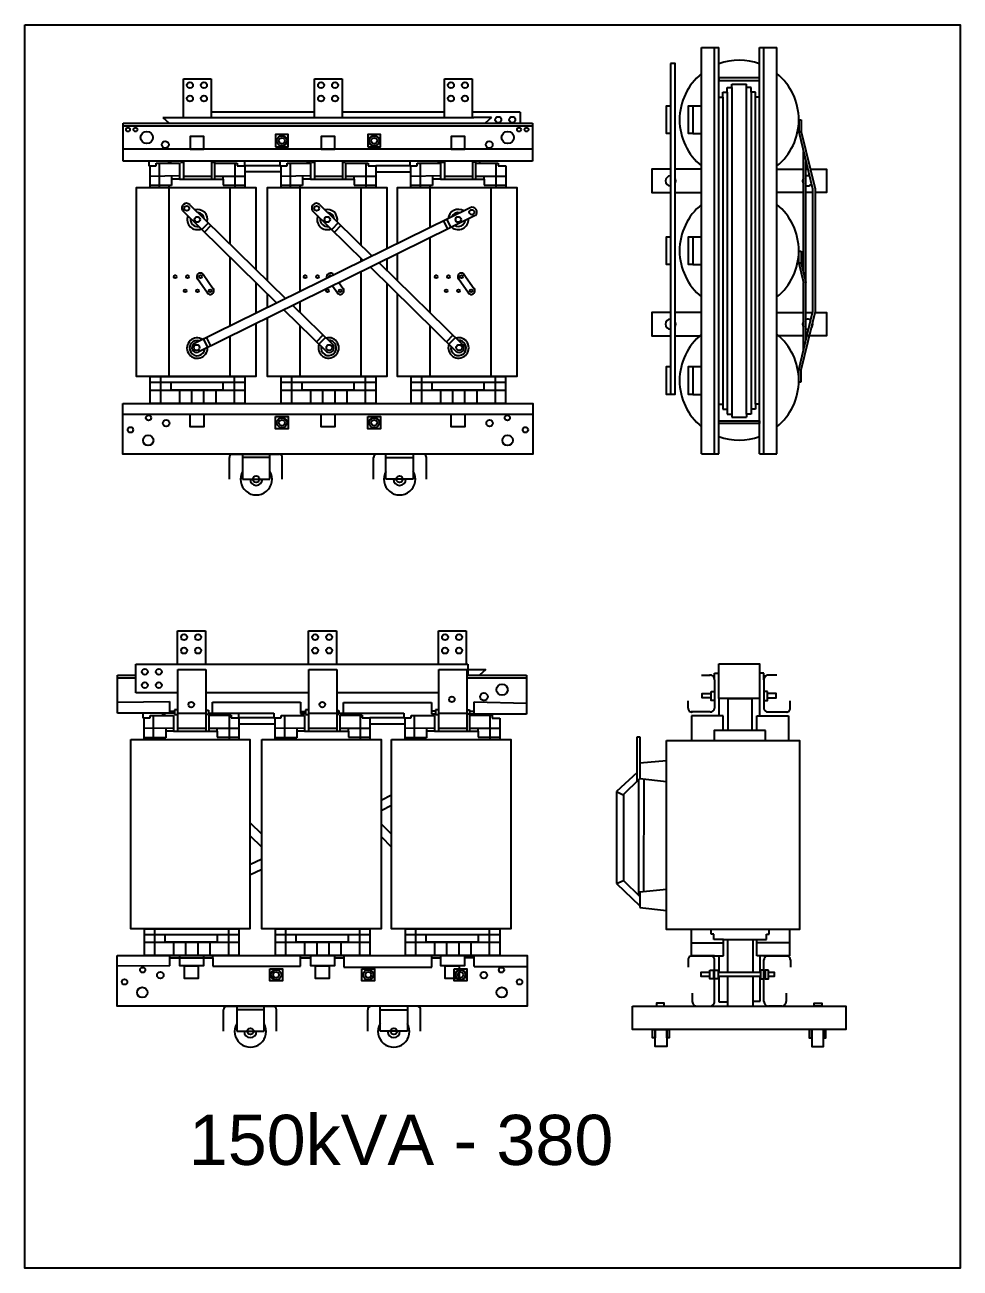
# Model space of a CAD drawing. Header units: millimetres. Extents: x 18098 to 54149, y 8095 to 18524.
# Drawn here: x 25315 to 27842, y 9749 to 13110 of the extents above; entities that cross this region are included whole.
import ezdxf

# ---------------------------------------------------------------- set-up
doc = ezdxf.new("R2010")
doc.units = ezdxf.units.MM
for name, color, linetype in [('BOBINA', 2, 'Continuous'), ('CULATRA', 1, 'Continuous'), ('DETALHE', 3, 'Continuous'), ('L1', 1, 'Continuous'), ('L2', 2, 'Continuous')]:
    doc.layers.add(name, color=color, linetype=linetype)
doc.styles.get("Standard").update_dxf_attribs({"font": 'arial.ttf'})

msp = doc.modelspace()

# ---------------------------------------------------------------- linework, layer by layer
at = {"layer": 'BOBINA'}
for points in [[(25938.8, 12302.2), (25938.8, 12159.2), (25616.5, 12159.2), (25616.5, 12670.3), (25938.8, 12670.3), (25938.8, 12449)], [(25970.5, 12417.9), (25970.5, 12670.3), (26292.8, 12670.3), (26292.8, 12504.7)], [(26321.5, 12518.9), (26321.5, 12670.3), (26643.8, 12670.3), (26643.8, 12159.2), (26321.5, 12159.2), (26321.5, 12303.7)], [(26292.8, 12476.8), (26292.8, 12446)], [(26321.5, 12417.9), (26321.5, 12491)], [(25938.8, 12413.9), (25938.8, 12379.9)], [(26292.8, 12411), (26292.8, 12317.9)], [(25938.8, 12379.9), (25938.8, 12330.1)], [(25970.5, 12345.8), (25970.5, 12382.8)], [(26321.5, 12303.7), (26321.5, 12382.8)], [(26292.8, 12317.9), (26292.8, 12159.2), (25970.5, 12159.2), (25970.5, 12317.9)]]:
    msp.add_lwpolyline(points, dxfattribs=at)
for points in [[(25600.6, 11178), (25922.9, 11178), (25922.9, 10666.8), (25600.6, 10666.8)], [(25954.6, 11178), (26276.9, 11178), (26276.9, 10666.8), (25954.6, 10666.8)], [(26305.6, 11178), (26627.9, 11178), (26627.9, 10666.8), (26305.6, 10666.8)], [(27048, 11175.2), (27407.2, 11175.2), (27407.2, 10665.1), (27048, 10665.1)]]:
    msp.add_lwpolyline(points, close=True, dxfattribs=at)
at = {"layer": 'CULATRA'}
for p, q in [((26097.1, 12874.1), (25818.3, 12874.1)), ((26448.1, 12874.1), (26172.3, 12874.1)), ((26652.9, 12874.1), (26523.3, 12874.1)), ((26652.9, 12874.1), (26652.9, 12844.8)), ((25580.6, 12741.4), (25580.6, 12844.8)), ((25580.6, 12844.8), (26686.3, 12844.8)), ((25687.6, 12860), (25704.7, 12844.8)), ((26575.7, 12860), (26527.3, 12860)), ((26575.7, 12860), (26558.6, 12844.8)), ((26686.3, 12844.8), (26686.3, 12741.4)), ((25580.6, 12837.2), (26686.3, 12837.2)), ((26686.3, 12773.9), (25580.6, 12773.9)), ((26686.3, 12741.4), (25580.6, 12741.4)), ((25649.6, 12741.4), (25649.6, 12729.3)), ((25702.5, 12741.4), (25702.5, 12735.9)), ((25707.8, 12741.4), (25707.8, 12735.9)), ((25734.8, 12741.4), (25734.8, 12738.6)), ((25734.8, 12738.6), (25744.1, 12738.6)), ((25826.9, 12738.2), (25819.2, 12738.2)), ((25826.9, 12741.4), (25826.9, 12738.2)), ((25908.9, 12729.3), (25908.9, 12742.2)), ((26003.6, 12741.4), (26003.6, 12729.3)), ((26075.6, 12741.4), (26075.6, 12740.7)), ((26075.6, 12740.7), (26088.8, 12740.7)), ((26088.8, 12741.4), (26088.8, 12738.6)), ((26088.8, 12738.6), (26098.1, 12738.6)), ((26179.1, 12737.9), (26173.2, 12737.9)), ((26179.1, 12741.4), (26179.1, 12737.9)), ((26354.7, 12742.2), (26354.7, 12729.3)), ((26429.4, 12741.4), (26429.4, 12740.2)), ((26429.4, 12740.2), (26439.8, 12740.2)), ((26439.8, 12741.4), (26439.8, 12738.6)), ((26439.8, 12738.6), (26449.1, 12738.6)), ((26532.2, 12738.9), (26524.3, 12738.9)), ((26532.2, 12741.4), (26532.2, 12738.9)), ((26544.2, 12739.1), (26544.2, 12741.4)), ((25649.6, 12729.3), (25652.8, 12729.3)), ((26003.6, 12729.3), (25908.9, 12729.3)), ((25908.9, 12713.4), (26006.8, 12713.4)), ((26003.6, 12729.3), (26006.8, 12729.3)), ((26354.7, 12729.3), (26262.9, 12729.3)), ((26262.9, 12712.7), (26357.9, 12712.7)), ((26354.7, 12729.3), (26357.9, 12729.3)), ((25703.8, 12670.3), (25703.8, 12159.2)), ((25868.5, 12670.3), (25868.5, 12517.8)), ((26057.8, 12670.3), (26057.8, 12433.8)), ((26222.5, 12670.3), (26222.5, 12514.9)), ((26408.8, 12670.3), (26408.8, 12562)), ((26573.5, 12670.3), (26573.5, 12159.2)), ((25740.1, 12608.5), (25995.7, 12358.2)), ((25759.9, 12624.1), (26019.5, 12369.9)), ((26517.8, 12615.7), (25771.4, 12247.6)), ((26091.2, 12608.5), (26229.1, 12473.3)), ((26110.9, 12624.1), (26252.9, 12485.1)), ((26531.7, 12594.7), (25783, 12225.4)), ((25810.5, 12574.6), (25793, 12556.7)), ((26161.5, 12574.6), (26144, 12556.7)), ((26445.8, 12580.1), (26456.9, 12557.7)), ((26454.4, 12584.4), (26465.4, 12561.9)), ((25817.3, 12567.9), (25799.8, 12550.1)), ((26168.3, 12567.9), (26150.8, 12550.1)), ((26408.8, 12534), (26408.8, 12332.4)), ((25868.5, 12482.8), (25868.5, 12311)), ((26222.5, 12479.9), (26222.5, 12470.1)), ((25796, 12436.1), (25823.8, 12397)), ((26147, 12436.1), (26148.7, 12433.7)), ((26222.5, 12442.1), (26222.5, 12314)), ((26248.1, 12454.8), (26480.3, 12227.3)), ((26271.9, 12466.5), (26498.2, 12244.8)), ((26501, 12436.1), (26528.8, 12397)), ((25808.2, 12385), (25780.8, 12423.5)), ((26057.8, 12433.8), (26057.8, 12388.8)), ((26159.2, 12385), (26145.5, 12404.2)), ((26163.4, 12413), (26174.8, 12397)), ((26513.2, 12385), (26485.9, 12423.5)), ((26014.6, 12339.6), (26129.3, 12227.3)), ((26038.4, 12351.4), (26147.2, 12244.8)), ((26040.8, 12352.5), (26040.8, 12349)), ((26057.8, 12360.9), (26057.8, 12332.4)), ((25868.5, 12311), (25868.5, 12295.4)), ((26222.5, 12314), (26222.5, 12159.2)), ((25868.5, 12267.5), (25868.5, 12159.2)), ((26057.8, 12297.3), (26057.8, 12159.2)), ((26120.1, 12271.4), (26102.5, 12253.5)), ((26408.8, 12297.3), (26408.8, 12260.6)), ((26471.1, 12271.4), (26453.6, 12253.5)), ((25797.1, 12260.4), (25808.2, 12238)), ((25805.4, 12264.5), (25816.6, 12242.1)), ((26126.7, 12264.9), (26109.2, 12247)), ((26408.8, 12260.6), (26408.8, 12159.2)), ((26477.7, 12264.9), (26460.2, 12247)), ((25579.5, 12057.5), (26687.5, 12057.5)), ((25902.9, 11949.5), (25902.9, 11881.9)), ((25976.7, 11940.3), (25902.9, 11940.3)), ((25976.7, 11881.9), (25976.7, 11949.5)), ((26290.3, 11881.9), (26290.3, 11949.5)), ((26290.3, 11940.3), (26364.1, 11940.3)), ((26364.1, 11949.5), (26364.1, 11881.9)), ((25902.9, 11881.9), (25976.7, 11881.9)), ((26364.1, 11881.9), (26290.3, 11881.9)), ((26511.4, 11381.7), (26511.4, 11352.4)), ((26511.4, 11367.6), (26559.8, 11367.6)), ((26559.8, 11367.6), (26542.7, 11352.4)), ((25564.7, 11249.1), (25564.7, 11352.4)), ((25564.7, 11352.4), (25614.1, 11352.4)), ((25564.7, 11344.9), (25614.1, 11344.9)), ((26508.4, 11352.4), (26670.4, 11352.4)), ((26508.4, 11344.9), (26670.4, 11344.9)), ((26670.4, 11352.4), (26670.4, 11246.7)), ((25803.3, 11305.2), (26082.2, 11305.2)), ((26157.3, 11305.2), (26433.2, 11305.2)), ((25564.7, 11279), (25705.4, 11281.5)), ((25705.4, 11281.5), (25705.4, 11249.1)), ((25728.2, 11258.5), (25718.9, 11258.5)), ((25718.9, 11258.5), (25718.9, 11246.3)), ((25821.5, 11249.8), (25821.5, 11279.1)), ((25821.5, 11279.1), (26059.7, 11279.1)), ((26059.7, 11279.1), (26059.7, 11248.4)), ((26082.2, 11258.5), (26072.9, 11258.5)), ((26072.9, 11258.5), (26072.9, 11246.3)), ((26175.7, 11249.8), (26175.7, 11278.8)), ((26175.7, 11278.8), (26413.5, 11278.8)), ((26413.5, 11278.8), (26413.5, 11247.9)), ((26433.2, 11258.5), (26424, 11258.5)), ((26424, 11258.5), (26424, 11246.3)), ((26528.3, 11246.7), (26528.3, 11280.1)), ((26528.3, 11280.1), (26670.4, 11276.7)), ((25718.9, 11249.1), (25564.7, 11249.1)), ((25633.7, 11249.1), (25633.7, 11237)), ((25633.7, 11237), (25636.9, 11237)), ((25686.6, 11249.1), (25686.6, 11243.6)), ((25691.9, 11249.1), (25691.9, 11243.6)), ((25705.4, 11254.5), (25718.9, 11254.5)), ((25718.9, 11246.3), (25728.2, 11246.3)), ((25803.3, 11257.4), (25811, 11257.4)), ((25811, 11245.8), (25803.3, 11245.8)), ((25811, 11257.4), (25811, 11245.8)), ((25811, 11249.8), (25987.7, 11249.8)), ((25893, 11237), (25893, 11249.8)), ((25987.7, 11237), (25893, 11237)), ((25987.7, 11249.8), (25987.7, 11237)), ((25987.7, 11237), (25990.9, 11237)), ((26059.7, 11254.4), (26072.9, 11254.4)), ((26059.7, 11248.4), (26072.9, 11248.4)), ((26072.9, 11246.3), (26082.2, 11246.3)), ((26157.3, 11257), (26163.2, 11257)), ((26163.2, 11245.5), (26157.3, 11245.5)), ((26163.2, 11257), (26163.2, 11245.5)), ((26163.2, 11249.8), (26338.8, 11249.8)), ((26338.8, 11237), (26247, 11237)), ((26338.8, 11249.8), (26338.8, 11237)), ((26338.8, 11237), (26342, 11237)), ((26424, 11254.9), (26413.5, 11254.9)), ((26413.5, 11247.9), (26424, 11247.9)), ((26424, 11246.3), (26433.2, 11246.3)), ((26508.4, 11258.2), (26516.3, 11258.2)), ((26516.3, 11246.5), (26508.4, 11246.5)), ((26516.3, 11258.2), (26516.3, 11246.5)), ((26516.3, 11254.5), (26528.3, 11254.5)), ((26670.4, 11246.7), (26516.9, 11246.7)), ((25893, 11221.1), (25990.9, 11221.1)), ((26247, 11220.3), (26342, 11220.3)), ((27114.7, 10665.1), (27114.7, 10593.2)), ((27169.3, 10652.4), (27169.3, 10665.1)), ((27325.7, 10652.4), (27325.7, 10665.1)), ((27380.3, 10665.1), (27380.3, 10593.2)), ((27114.7, 10629.1), (27202.5, 10629.1)), ((27176.4, 10652.4), (27169.3, 10652.4)), ((27176.4, 10637.4), (27176.4, 10652.4)), ((27202.5, 10637.4), (27176.4, 10637.4)), ((27202.5, 10593.2), (27202.5, 10637.4)), ((27202.5, 10637.4), (27292.5, 10637.4)), ((27212.9, 10637.4), (27212.9, 10549.5)), ((27281.9, 10637.4), (27281.9, 10549.5)), ((27292.5, 10593.2), (27292.5, 10637.4)), ((27292.5, 10637.4), (27318.6, 10637.4)), ((27380.3, 10629.1), (27292.5, 10629.1)), ((27318.6, 10637.4), (27318.6, 10652.4)), ((27318.6, 10652.4), (27325.7, 10652.4)), ((25706, 10566.5), (25706, 10594.2)), ((25706, 10588), (25733.5, 10588)), ((25733.5, 10588), (25822.7, 10588)), ((25822.7, 10588), (25822.7, 10594.2)), ((25822.7, 10588), (25822.7, 10565.6)), ((26059.1, 10565.6), (26059.1, 10594.2)), ((26059.1, 10588.3), (26087.6, 10588.3)), ((26151.3, 10588.6), (26176.8, 10588.6)), ((26176.8, 10594.2), (26176.8, 10563.1)), ((26414, 10563.1), (26414, 10594.2)), ((26414, 10588.1), (26438.6, 10588.1)), ((26502.3, 10588.7), (26528.5, 10588.7)), ((26528.5, 10564.4), (26528.5, 10594.2)), ((27189.8, 10593.2), (27189.8, 10549.5)), ((27300.9, 10549.5), (27300.9, 10593.2)), ((25706, 10566.5), (25563.6, 10565.2)), ((25822.7, 10565.6), (26059.1, 10565.6)), ((26176.8, 10563.1), (26414, 10563.1)), ((26528.5, 10564.4), (26671.6, 10564.4)), ((27189.8, 10537.9), (27189.8, 10469.4)), ((27212.9, 10537.9), (27212.9, 10457.4)), ((27281.9, 10537.9), (27281.9, 10457.4)), ((27300.9, 10471.3), (27300.9, 10537.9)), ((25887, 10457.2), (25887, 10389.5)), ((25960.8, 10389.5), (25960.8, 10457.2)), ((26274.4, 10389.5), (26274.4, 10457.2)), ((26348.2, 10457.2), (26348.2, 10389.5)), ((27189.8, 10469.4), (27212.9, 10469.4)), ((27281.9, 10471.3), (27300.9, 10471.3)), ((25960.8, 10448), (25887, 10448)), ((26274.4, 10448), (26348.2, 10448)), ((25887, 10389.5), (25960.8, 10389.5)), ((26348.2, 10389.5), (26274.4, 10389.5))]:
    msp.add_line(p, q, dxfattribs=at)
for points in [[(25992.1, 12780.2), (26026.2, 12780.2), (26026.2, 12813.5), (25992.1, 12813.5)], [(26241.4, 12780.2), (26275.4, 12780.2), (26275.4, 12813.5), (26241.4, 12813.5)], [(25579.5, 12086.6), (26687.5, 12086.6), (26687.5, 11949.5), (25579.5, 11949.5)], [(25992.1, 12051.2), (26026.2, 12051.2), (26026.2, 12017.9), (25992.1, 12017.9)], [(26241.4, 12051.2), (26275.4, 12051.2), (26275.4, 12017.9), (26241.4, 12017.9)], [(25563.6, 10594.2), (26671.6, 10594.2), (26671.6, 10457.2), (25563.6, 10457.2)], [(25976.3, 10558.8), (26010.3, 10558.8), (26010.3, 10525.6), (25976.3, 10525.6)], [(26225.5, 10558.8), (26259.5, 10558.8), (26259.5, 10525.6), (26225.5, 10525.6)], [(26474.5, 10558.8), (26508.6, 10558.8), (26508.6, 10525.6), (26474.5, 10525.6)], [(26956.7, 10457.4), (27532.7, 10457.4), (27532.7, 10394.6), (26956.7, 10394.6)], [(27021.2, 10457.4), (27042.1, 10457.4), (27042.1, 10465.3), (27021.2, 10465.3)], [(27468.3, 10457.4), (27447.4, 10457.4), (27447.4, 10465.3), (27468.3, 10465.3)], [(27010.7, 10394.6), (27017.2, 10394.6), (27017.2, 10371.6), (27010.7, 10371.6)], [(27017.2, 10394.6), (27049, 10394.6), (27049, 10348.5), (27017.2, 10348.5)], [(27049, 10394.6), (27055.5, 10394.6), (27055.5, 10371.6), (27049, 10371.6)], [(27440.5, 10394.6), (27434, 10394.6), (27434, 10371.6), (27440.5, 10371.6)], [(27472.3, 10394.6), (27440.5, 10394.6), (27440.5, 10348.5), (27472.3, 10348.5)], [(27478.8, 10394.6), (27472.3, 10394.6), (27472.3, 10371.6), (27478.8, 10371.6)]]:
    msp.add_lwpolyline(points, close=True, dxfattribs=at)
for points in [[(27059.3, 12719.8), (27008.9, 12719.8), (27008.9, 12656.9), (27059.3, 12656.9)], [(27142.9, 12719.8), (27071.3, 12719.8)], [(27346.2, 12719.8), (27418.3, 12719.8)], [(27425, 12719.8), (27430.2, 12719.8)], [(27436.9, 12719.8), (27480.2, 12719.8), (27480.2, 12656.9), (27449.7, 12656.9)], [(27071.3, 12656.9), (27142.9, 12656.9)], [(27418.3, 12656.9), (27346.2, 12656.9)], [(27443, 12656.9), (27425, 12656.9)], [(27059.3, 12332.4), (27008.9, 12332.4), (27008.9, 12269.6), (27059.3, 12269.6)], [(27142.9, 12332.4), (27071.3, 12332.4)], [(27346.2, 12332.4), (27418.3, 12332.4)], [(27425, 12332.4), (27443, 12332.4)], [(27449.7, 12332.4), (27480.2, 12332.4), (27480.2, 12269.6), (27425, 12269.6)], [(27071.3, 12269.6), (27142.9, 12269.6)], [(27418.3, 12269.6), (27346.2, 12269.6)]]:
    msp.add_lwpolyline(points, dxfattribs=at)
for centre, radius in [((25593.3, 12827.2), 5.4), ((25613.5, 12827.2), 5.4), ((25644.1, 12805.6), 16.6), ((26009.2, 12796.8), 13.7), ((26009.2, 12796.8), 7.95), ((26258.4, 12796.8), 13.7), ((26258.4, 12796.8), 7.95), ((26619.2, 12805.6), 16.6), ((26649.8, 12827.2), 5.4), ((26670, 12827.2), 5.4), ((25694.1, 12786.3), 9.34), ((26569.2, 12786.3), 9.34), ((25752, 12614.1), 6.76), ((26103, 12614.1), 6.76), ((26522.2, 12603.7), 6.76), ((25780.6, 12584), 7.53), ((26131.6, 12584), 7.53), ((26485.7, 12584), 7.53), ((25720.8, 12429.2), 3.87), ((25754.1, 12429.2), 3.87), ((25788.9, 12429.2), 3.87), ((26071.8, 12429.2), 3.87), ((26105.1, 12429.2), 3.87), ((26425.9, 12429.2), 3.87), ((26459.1, 12429.2), 3.87), ((26493.9, 12429.2), 3.87), ((25747.7, 12391.3), 3.87), ((25781, 12391.3), 3.87), ((25815.7, 12391.3), 3.87), ((26132, 12391.3), 3.87), ((26166.8, 12391.3), 3.87), ((26452.7, 12391.3), 3.87), ((26486, 12391.3), 3.87), ((26520.8, 12391.3), 3.87), ((25778.8, 12237.8), 7.76), ((26137.1, 12237.8), 7.76), ((26488.1, 12237.8), 7.76), ((25648.7, 12047.8), 7), ((25696.6, 12033.4), 8.84), ((26009.2, 12034.6), 13.7), ((26009.2, 12034.6), 7.95), ((26258.4, 12034.6), 13.7), ((26258.4, 12034.6), 7.95), ((26570.4, 12033.4), 8.84), ((26618.3, 12047.8), 7), ((25600, 12015.4), 7.37), ((25647.9, 11987), 14), ((26619, 11987), 14), ((26667, 12015.4), 7.37), ((25939.8, 11881.9), 8.75), ((26327.2, 11881.9), 8.75), ((26604.1, 11313), 15.1), ((26468.4, 11286.8), 7.48), ((26555, 11293.8), 10.3), ((25764.3, 11272.7), 7.48), ((26118.3, 11272.7), 7.48), ((25632.8, 10555.4), 7), ((25993.3, 10542.2), 13.7), ((26242.5, 10542.2), 13.7), ((26491.6, 10542.2), 13.7), ((26602.4, 10555.4), 7), ((25584.1, 10523), 7.37), ((25680.7, 10541.1), 8.84), ((25993.3, 10542.2), 7.95), ((26242.5, 10542.2), 7.95), ((26491.6, 10542.2), 7.95), ((26554.5, 10541.1), 8.84), ((26651.1, 10523), 7.37), ((25632, 10494.6), 14), ((26603.1, 10494.6), 14), ((25923.9, 10389.5), 8.75), ((26311.3, 10389.5), 8.75)]:
    msp.add_circle(centre, radius, dxfattribs=at)
for centre, radius, start, end in [((25751.2, 12614.9), 12.8, 46.642, 210.024), ((25780.6, 12584), 27.4, 346.7722, 104.4167), ((25780.6, 12584), 27.4, 346.7722, 104.4167), ((25780.6, 12584), 18.9, 4.2638, 86.9251), ((26102.2, 12614.9), 12.8, 46.642, 210.024), ((26131.6, 12584), 27.4, 346.7722, 104.4167), ((26131.6, 12584), 27.4, 346.7722, 104.4167), ((26131.6, 12584), 18.9, 4.2638, 86.9251), ((26485.7, 12584), 27.4, 57.4747, 175.1192), ((26485.7, 12584), 27.4, 57.4747, 175.1192), ((26485.7, 12584), 18.9, 74.9663, 157.6276), ((26523.2, 12604.2), 12.8, 311.8674, 115.2494), ((25780.6, 12584), 27.4, 159.0021, 292.1868), ((25780.6, 12584), 27.4, 159.0021, 292.1868), ((25780.6, 12584), 18.9, 170.7808, 280.4081), ((26131.6, 12584), 27.4, 159.0021, 292.1868), ((26131.6, 12584), 27.4, 159.0021, 292.1868), ((26131.6, 12584), 18.9, 170.7808, 280.4081), ((26485.7, 12584), 27.4, 229.7046, 2.8893), ((26485.7, 12584), 27.4, 229.7046, 2.8893), ((26485.7, 12584), 18.9, 241.4833, 351.1106), ((25788.9, 12429.2), 9.88, 26.9095, 215.3387), ((26139.9, 12429.2), 9.88, 26.9095, 205.7743), ((26493.9, 12429.2), 9.88, 26.9095, 215.3387), ((26139.9, 12429.2), 3.87, 27.4774, 205.0295), ((25815.7, 12391.3), 9.88, 210.637, 35.4323), ((26166.8, 12391.3), 9.88, 210.637, 35.4323), ((26520.8, 12391.3), 9.88, 210.637, 35.4323), ((25780.3, 12236.4), 27.6, 56.8542, 2.7277), ((25780.3, 12236.4), 20.6, 69.111, 353.8189), ((25778.6, 12237.2), 12.6, 124.871, 290.4644), ((26135.3, 12236.9), 27.6, 159.3603, 105.2339), ((26135.3, 12236.9), 20.6, 168.2691, 92.9771), ((26137.1, 12237.2), 12.6, 231.6236, 37.217), ((26486.3, 12236.9), 27.6, 159.3603, 105.2339), ((26486.3, 12236.9), 20.6, 168.2691, 92.9771), ((26488.2, 12237.2), 12.6, 231.6236, 37.217), ((25939.8, 11881.9), 42.6, 150.1435, 29.8565), ((26327.2, 11881.9), 42.6, 150.1435, 29.8565), ((25939.8, 11881.9), 16.8, 180, 0), ((26327.2, 11881.9), 16.8, 180, 0), ((25923.9, 10389.5), 42.6, 150.1435, 29.8565), ((25923.9, 10389.5), 16.8, 180, 0), ((26311.3, 10389.5), 42.6, 150.1435, 29.8565), ((26311.3, 10389.5), 16.8, 180, 0)]:
    msp.add_arc(centre, radius, start, end, dxfattribs=at)
at = {"layer": 'DETALHE'}
for p, q in [((25867.3, 11882.5), (25867.3, 11940.4)), ((25874.8, 11949.5), (26002.7, 11949.5)), ((26010.2, 11882.5), (26010.2, 11940.4)), ((26256.8, 11882.5), (26256.8, 11940.4)), ((26392.2, 11949.5), (26264.3, 11949.5)), ((26399.7, 11882.5), (26399.7, 11940.4)), ((27142.9, 11352.5), (27165.9, 11352.5)), ((27177.9, 11339.8), (27177.9, 11262.8)), ((27311.2, 11339.8), (27311.2, 11262.8)), ((27346.2, 11352.5), (27323.2, 11352.5)), ((27106.5, 11262.8), (27106.5, 11283.1)), ((27382.7, 11262.8), (27382.7, 11283.1)), ((27166.4, 11252.7), (27114.7, 11252.7)), ((27322.7, 11252.7), (27374.4, 11252.7)), ((27114.7, 10593.2), (27202.5, 10593.2)), ((27177.9, 10593.2), (27114.7, 10593.2)), ((27380.3, 10593.2), (27292.5, 10593.2)), ((27374.7, 10593.2), (27292.5, 10593.2)), ((27311.6, 10593.2), (27374.7, 10593.2)), ((27106.5, 10583.1), (27106.5, 10562.8)), ((27177.9, 10470.2), (27177.9, 10583.1)), ((27311.6, 10470.2), (27311.6, 10583.1)), ((27383, 10583.1), (27383, 10562.8)), ((27118, 10492.7), (27118, 10470.2)), ((27371.5, 10492.7), (27371.5, 10470.2)), ((25858.9, 10457.2), (25986.8, 10457.2)), ((26376.3, 10457.2), (26248.4, 10457.2)), ((27130, 10457.4), (27165.9, 10457.4)), ((27359.5, 10457.4), (27323.6, 10457.4)), ((25851.4, 10390.1), (25851.4, 10448)), ((25994.3, 10390.1), (25994.3, 10448)), ((26240.9, 10390.1), (26240.9, 10448)), ((26383.8, 10390.1), (26383.8, 10448))]:
    msp.add_line(p, q, dxfattribs=at)
for centre, radius, start, end in [((25876.6, 11940.4), 9.29, 101.207, 180), ((26000.9, 11940.4), 9.29, 0, 78.793), ((26266.1, 11940.4), 9.29, 101.207, 180), ((26390.4, 11940.4), 9.29, 0, 78.793), ((27165.2, 11339.8), 12.8, 0, 93.3125), ((27324, 11339.8), 12.8, 86.6875, 180), ((27116.6, 11262.8), 10.2, 180, 277.5762), ((27166.4, 11264.3), 11.6, 269.8365, 352.5873), ((27322.7, 11264.3), 11.6, 187.4127, 270.1635), ((27372.5, 11262.8), 10.2, 262.4238, 0), ((27116.6, 10583.1), 10.2, 82.4238, 180), ((27167.7, 10583.1), 10.2, 0, 97.5762), ((27321.7, 10583.1), 10.2, 82.4238, 180), ((27372.8, 10583.1), 10.2, 0, 97.5762), ((25860.7, 10448), 9.29, 101.207, 180), ((25985, 10448), 9.29, 0, 78.793), ((26250.2, 10448), 9.29, 101.207, 180), ((26374.5, 10448), 9.29, 0, 78.793), ((27130.8, 10470.2), 12.8, 180, 273.3125), ((27165.2, 10470.2), 12.8, 266.6875, 0), ((27324.3, 10470.2), 12.8, 180, 273.3125), ((27358.7, 10470.2), 12.8, 266.6875, 0)]:
    msp.add_arc(centre, radius, start, end, dxfattribs=at)
at = {"layer": 'L1'}
for p, q in [((27142.9, 11950.2), (27142.9, 13049)), ((27142.9, 13049), (27189.5, 13049)), ((27177.9, 11950.2), (27177.9, 13049)), ((27189.5, 11950.2), (27189.5, 13049)), ((27299.7, 11950.2), (27299.7, 13049)), ((27299.7, 13049), (27346.2, 13049)), ((27311.2, 11950.2), (27311.2, 13049)), ((27346.2, 11950.2), (27346.2, 13049)), ((25743, 12860), (25743, 12964.3)), ((25743, 12964.3), (25818.3, 12964.3)), ((25818.3, 12964.3), (25818.3, 12860)), ((26097.1, 12860), (26097.1, 12964.3)), ((26097.1, 12964.3), (26172.3, 12964.3)), ((26172.3, 12964.3), (26172.3, 12860)), ((26448.1, 12860), (26448.1, 12964.3)), ((26448.1, 12964.3), (26523.3, 12964.3)), ((26523.3, 12964.3), (26523.3, 12860)), ((27212.5, 12927.9), (27212.5, 12941.1)), ((27212.5, 12941.1), (27224.3, 12941.1)), ((27224.3, 12941.1), (27224.3, 12949.4)), ((27224.3, 12949.4), (27264.8, 12949.4)), ((27224.3, 12941.1), (27224.3, 12058.1)), ((27264.8, 12941.1), (27264.8, 12949.4)), ((27276.7, 12941.1), (27264.8, 12941.1)), ((27264.8, 12058.1), (27264.8, 12941.1)), ((27276.7, 12927.9), (27276.7, 12941.1)), ((27189.3, 12914.7), (27200.6, 12914.7)), ((27200.6, 12914.7), (27200.6, 12927.9)), ((27200.6, 12927.9), (27212.5, 12927.9)), ((27200.6, 12914.7), (27200.6, 12084.5)), ((27212.5, 12927.9), (27212.5, 12071.3)), ((27288.5, 12927.9), (27276.7, 12927.9)), ((27276.7, 12927.9), (27276.7, 12071.3)), ((27288.5, 12914.7), (27288.5, 12927.9)), ((27299.9, 12914.7), (27288.5, 12914.7)), ((27288.5, 12084.5), (27288.5, 12914.7)), ((27119.3, 12891.2), (27142.9, 12891.2)), ((25687.6, 12860), (26527.3, 12860)), ((27405.7, 12853.6), (27405.7, 12821.2)), ((27405.7, 12853.6), (27412.4, 12853.6)), ((27412.4, 12853.6), (27412.4, 12821.2)), ((27119.3, 12816.1), (27142.9, 12816.1)), ((27405.7, 12821.2), (27443, 12667)), ((27412.4, 12821.2), (27405.7, 12821.2)), ((27412.4, 12821.2), (27449.7, 12666.8)), ((25744.1, 12693), (25744.1, 12741.4)), ((25819.2, 12741.4), (25819.2, 12693)), ((26098.1, 12693), (26098.1, 12741.4)), ((26173.2, 12741.4), (26173.2, 12693)), ((26449.1, 12693), (26449.1, 12741.4)), ((26524.3, 12741.4), (26524.3, 12693)), ((27418.3, 12441.6), (27418.3, 12767.9)), ((27425, 12413.7), (27425, 12741.2)), ((25652.8, 12670.3), (25652.8, 12729.3)), ((25652.8, 12729.3), (25669.3, 12729.3)), ((25669.3, 12729.3), (25669.3, 12735.9)), ((25669.3, 12735.9), (25732.5, 12735.9)), ((25669.3, 12729.3), (25669.3, 12729.3)), ((25677.6, 12735.9), (25677.6, 12670.3)), ((25732.5, 12735.9), (25732.5, 12729.3)), ((25732.5, 12729.3), (25732.5, 12693)), ((25828.2, 12693), (25828.2, 12736.3)), ((25828.2, 12736.3), (25888.2, 12736.3)), ((25882.1, 12736.3), (25882.1, 12670.3)), ((25888.2, 12736.3), (25888.2, 12729.3)), ((25888.2, 12729.3), (25908.9, 12729.3)), ((25908.9, 12729.3), (25908.9, 12670.3)), ((26006.8, 12670.3), (26006.8, 12729.3)), ((26006.8, 12729.3), (26023.4, 12729.3)), ((26023.4, 12729.3), (26023.4, 12735.9)), ((26023.4, 12735.9), (26086.5, 12735.9)), ((26023.4, 12729.3), (26023.4, 12729.3)), ((26031.6, 12735.9), (26031.6, 12670.3)), ((26086.5, 12735.9), (26086.5, 12729.3)), ((26086.5, 12729.3), (26086.5, 12693)), ((26182.2, 12690.4), (26182.2, 12736.3)), ((26182.2, 12736.3), (26242.2, 12736.3)), ((26236.1, 12736.3), (26236.1, 12670.3)), ((26242.2, 12736.3), (26242.2, 12729.3)), ((26242.2, 12729.3), (26262.9, 12729.3)), ((26262.9, 12729.3), (26262.9, 12670.3)), ((26357.9, 12670.3), (26357.9, 12729.3)), ((26357.9, 12729.3), (26374.4, 12729.3)), ((26374.4, 12729.3), (26374.4, 12735.9)), ((26374.4, 12735.9), (26437.5, 12735.9)), ((26374.4, 12729.3), (26374.4, 12729.3)), ((26382.6, 12735.9), (26382.6, 12670.3)), ((26437.5, 12735.9), (26437.5, 12729.3)), ((26437.5, 12729.3), (26437.5, 12693)), ((26533.2, 12690.4), (26533.2, 12736.3)), ((26533.2, 12736.3), (26593.3, 12736.3)), ((26587.1, 12736.3), (26587.1, 12670.3)), ((26593.3, 12736.3), (26593.3, 12728.7)), ((26593.3, 12728.7), (26614, 12728.7)), ((26614, 12728.7), (26614, 12670.3)), ((25652.8, 12701.3), (25732.5, 12702.7)), ((25711, 12675.6), (25652.8, 12675.6)), ((25703.8, 12675.6), (25703.8, 12670.3)), ((25711, 12702.3), (25711, 12675.6)), ((25732.5, 12693), (25711, 12693)), ((25732.5, 12693), (25850.5, 12693)), ((25744.1, 12701.1), (25819.2, 12701.1)), ((25828.2, 12701.2), (25908.9, 12701.2)), ((25850.5, 12693), (25850.5, 12701.2)), ((25850.5, 12693), (25850.5, 12676.9)), ((25850.5, 12676.9), (25908.9, 12676.9)), ((26006.8, 12701.3), (26086.5, 12702.7)), ((26065.1, 12675.6), (26006.8, 12675.6)), ((26057.8, 12675.6), (26057.8, 12670.3)), ((26065.1, 12702.3), (26065.1, 12675.6)), ((26086.5, 12693), (26065.1, 12693)), ((26086.5, 12693), (26204.5, 12693)), ((26098.1, 12701.1), (26173.2, 12701.1)), ((26182.2, 12701.2), (26262.9, 12701.2)), ((26204.5, 12693), (26204.5, 12701.2)), ((26204.5, 12693), (26204.5, 12676.9)), ((26204.5, 12676.9), (26262.9, 12676.9)), ((26357.9, 12701.3), (26437.5, 12702.7)), ((26416.1, 12675.6), (26357.9, 12675.6)), ((26408.8, 12675.6), (26408.8, 12670.3)), ((26416.1, 12702.3), (26416.1, 12675.6)), ((26437.5, 12693), (26416.1, 12693)), ((26437.5, 12693), (26555.6, 12693)), ((26449.1, 12701.1), (26524.3, 12701.1)), ((26533.2, 12701.2), (26614, 12701.2)), ((26555.6, 12693), (26555.6, 12701.2)), ((26555.6, 12693), (26555.6, 12676.9)), ((26555.6, 12676.9), (26614, 12676.9)), ((27443, 12667), (27443, 12332.2)), ((27449.7, 12666.8), (27449.7, 12332.4)), ((27119.3, 12537.2), (27142.9, 12537.2)), ((27405.7, 12465.9), (27405.7, 12498.4)), ((27405.7, 12498.4), (27412.4, 12498.4)), ((27412.4, 12498.4), (27412.4, 12465.9)), ((27119.3, 12462), (27142.9, 12462)), ((27405.7, 12465.9), (27418.3, 12413.9)), ((27412.4, 12465.9), (27405.7, 12465.9)), ((27412.4, 12465.9), (27425, 12413.7)), ((27418.3, 12230.1), (27418.3, 12413.9)), ((27425, 12258), (27425, 12413.7)), ((27405.7, 12178), (27443, 12332.2)), ((27412.4, 12178), (27449.7, 12332.4)), ((27119.3, 12186.2), (27142.9, 12186.2)), ((27405.7, 12145.6), (27405.7, 12178)), ((27412.4, 12178), (27405.7, 12178)), ((27412.4, 12145.6), (27412.4, 12178)), ((25653.5, 12144), (25908.6, 12144)), ((26007.5, 12144), (26262.6, 12144)), ((26358.6, 12144), (26613.6, 12144)), ((27405.7, 12145.6), (27412.4, 12145.6)), ((25653.5, 12122.9), (25908.6, 12122.9)), ((25732.2, 12122.9), (25732.2, 12086.6)), ((25764.9, 12122.9), (25764.9, 12086.6)), ((25797.7, 12122.9), (25797.7, 12086.6)), ((25830.4, 12122.9), (25830.4, 12086.6)), ((26007.5, 12122.9), (26262.6, 12122.9)), ((26086.2, 12122.9), (26086.2, 12086.6)), ((26119, 12122.9), (26119, 12086.6)), ((26151.7, 12122.9), (26151.7, 12086.6)), ((26184.4, 12122.9), (26184.4, 12086.6)), ((26358.6, 12122.9), (26613.6, 12122.9)), ((26437.3, 12122.9), (26437.3, 12086.6)), ((26470, 12122.9), (26470, 12086.6)), ((26502.7, 12122.9), (26502.7, 12086.6)), ((26535.4, 12122.9), (26535.4, 12086.6)), ((27119.3, 12111), (27142.9, 12111)), ((27189.3, 12084.5), (27200.6, 12084.5)), ((27200.6, 12084.5), (27200.6, 12071.3)), ((27200.6, 12071.3), (27212.5, 12071.3)), ((27212.5, 12071.3), (27212.5, 12058.1)), ((27288.5, 12071.3), (27276.7, 12071.3)), ((27276.7, 12071.3), (27276.7, 12058.1)), ((27299.9, 12084.5), (27288.5, 12084.5)), ((27288.5, 12084.5), (27288.5, 12071.3)), ((27212.5, 12058.1), (27224.3, 12058.1)), ((27224.3, 12058.1), (27224.3, 12049.8)), ((27224.3, 12049.8), (27264.8, 12049.8)), ((27264.8, 12058.1), (27264.8, 12049.8)), ((27276.7, 12058.1), (27264.8, 12058.1)), ((27142.9, 11950.2), (27189.5, 11950.2)), ((27299.7, 11950.2), (27346.2, 11950.2)), ((25727.1, 11381.7), (25727.1, 11472)), ((25727.1, 11472), (25802.4, 11472)), ((25802.4, 11472), (25802.4, 11381.7)), ((26081.2, 11381.7), (26081.2, 11472)), ((26081.2, 11472), (26156.4, 11472)), ((26156.4, 11472), (26156.4, 11381.7)), ((26432.2, 11381.7), (26432.2, 11472)), ((26432.2, 11472), (26507.4, 11472)), ((26507.4, 11472), (26507.4, 11381.7)), ((25614.1, 11304.4), (25614.1, 11381.7)), ((25614.1, 11381.7), (26511.4, 11381.7)), ((25728.2, 11200.6), (25728.2, 11367.6)), ((25728.2, 11367.6), (25803.3, 11367.6)), ((25803.3, 11367.6), (25803.3, 11200.6)), ((26082.2, 11200.6), (26082.2, 11367.6)), ((26082.2, 11367.6), (26157.3, 11367.6)), ((26157.3, 11367.6), (26157.3, 11200.6)), ((26433.2, 11200.6), (26433.2, 11367.6)), ((26433.2, 11367.6), (26508.4, 11367.6)), ((26508.4, 11367.6), (26508.4, 11200.6)), ((27177.9, 11339.8), (27177.9, 11357.6)), ((27177.9, 11357.6), (27189.5, 11357.6)), ((27311.2, 11357.6), (27299.7, 11357.6)), ((27311.2, 11339.8), (27311.2, 11357.6)), ((25728.2, 11304.4), (25614.1, 11304.4)), ((27189.5, 11289.5), (27189.5, 11242.5)), ((27299.7, 11289.5), (27299.7, 11242.5)), ((25636.9, 11178), (25636.9, 11237)), ((25636.9, 11237), (25653.4, 11237)), ((25653.4, 11237), (25653.4, 11243.6)), ((25653.4, 11243.6), (25716.6, 11243.6)), ((25653.4, 11237), (25653.4, 11237)), ((25661.7, 11243.6), (25661.7, 11178)), ((25716.6, 11243.6), (25716.6, 11237)), ((25716.6, 11237), (25716.6, 11200.6)), ((25728.2, 11249.8), (25803.3, 11249.8)), ((25812.3, 11200.6), (25812.3, 11243.9)), ((25812.3, 11243.9), (25872.3, 11243.9)), ((25866.2, 11243.9), (25866.2, 11178)), ((25872.3, 11243.9), (25872.3, 11237)), ((25872.3, 11237), (25893, 11237)), ((25893, 11237), (25893, 11178)), ((25990.9, 11178), (25990.9, 11237)), ((25990.9, 11237), (26007.5, 11237)), ((26007.5, 11237), (26007.5, 11243.6)), ((26007.5, 11243.6), (26070.6, 11243.6)), ((26007.5, 11237), (26007.5, 11237)), ((26015.7, 11243.6), (26015.7, 11178)), ((26070.6, 11243.6), (26070.6, 11237)), ((26070.6, 11237), (26070.6, 11200.6)), ((26082.2, 11249.8), (26157.3, 11249.8)), ((26166.3, 11198.1), (26166.3, 11243.9)), ((26166.3, 11243.9), (26226.3, 11243.9)), ((26220.2, 11243.9), (26220.2, 11178)), ((26226.3, 11243.9), (26226.3, 11237)), ((26226.3, 11237), (26247, 11237)), ((26247, 11237), (26247, 11178)), ((26342, 11178), (26342, 11237)), ((26342, 11237), (26358.5, 11237)), ((26358.5, 11237), (26358.5, 11243.6)), ((26358.5, 11243.6), (26421.6, 11243.6)), ((26358.5, 11237), (26358.5, 11237)), ((26366.7, 11243.6), (26366.7, 11178)), ((26421.6, 11243.6), (26421.6, 11237)), ((26421.6, 11237), (26421.6, 11200.6)), ((26433.2, 11249.8), (26508.4, 11249.8)), ((26517.3, 11198.1), (26517.3, 11243.9)), ((26517.3, 11243.9), (26577.4, 11243.9)), ((26571.2, 11243.9), (26571.2, 11178)), ((26577.4, 11243.9), (26577.4, 11236.3)), ((26577.4, 11236.3), (26598.1, 11236.3)), ((26598.1, 11236.3), (26598.1, 11178)), ((27201.4, 11242.5), (27115.9, 11242.5)), ((27115.9, 11242.5), (27115.9, 11175.2)), ((27201.4, 11202.7), (27201.4, 11242.5)), ((27292, 11202.7), (27292, 11242.5)), ((27292, 11242.5), (27377.4, 11242.5)), ((27377.4, 11242.5), (27377.4, 11175.2)), ((25636.9, 11209), (25716.6, 11210.3)), ((25695.1, 11209.9), (25695.1, 11183.2)), ((25716.6, 11200.6), (25695.1, 11200.6)), ((25716.6, 11200.6), (25834.6, 11200.6)), ((25728.2, 11208.8), (25803.3, 11208.8)), ((25812.3, 11208.9), (25893, 11208.9)), ((25834.6, 11200.6), (25834.6, 11208.9)), ((25834.6, 11200.6), (25834.6, 11184.6)), ((25990.9, 11209), (26070.6, 11210.3)), ((26049.2, 11209.9), (26049.2, 11183.2)), ((26070.6, 11200.6), (26049.2, 11200.6)), ((26070.6, 11200.6), (26188.6, 11200.6)), ((26082.2, 11208.8), (26157.3, 11208.8)), ((26166.3, 11208.9), (26247, 11208.9)), ((26188.6, 11200.6), (26188.6, 11208.9)), ((26188.6, 11200.6), (26188.6, 11184.6)), ((26342, 11209), (26421.6, 11210.3)), ((26400.2, 11209.9), (26400.2, 11183.2)), ((26421.6, 11200.6), (26400.2, 11200.6)), ((26421.6, 11200.6), (26539.7, 11200.6)), ((26433.2, 11208.8), (26508.4, 11208.8)), ((26517.3, 11208.9), (26598.1, 11208.9)), ((26539.7, 11200.6), (26539.7, 11208.9)), ((26539.7, 11200.6), (26539.7, 11184.6)), ((25695.1, 11183.2), (25636.9, 11183.2)), ((25687.9, 11183.2), (25687.9, 11178)), ((25834.6, 11184.6), (25893, 11184.6)), ((26049.2, 11183.2), (25990.9, 11183.2)), ((26041.9, 11183.2), (26041.9, 11178)), ((26188.6, 11184.6), (26247, 11184.6)), ((26400.2, 11183.2), (26342, 11183.2)), ((26392.9, 11183.2), (26392.9, 11178)), ((26539.7, 11184.6), (26598.1, 11184.6)), ((26969, 11066.6), (26969, 11185.2)), ((26969, 11185.2), (26975.8, 11185.2)), ((26975.8, 11185.2), (26975.8, 11073.3)), ((27048, 11121), (26975.8, 11114.8)), ((26969, 11089.4), (26913.2, 11038.2)), ((26931.5, 11029.1), (26975.8, 11073.3)), ((26972.2, 11069.8), (26972.2, 10758.2)), ((26975.8, 11073.3), (27048, 11065.1)), ((26986.8, 11072.1), (26986.5, 10767.5)), ((26305.6, 11028), (26276.9, 11013.8)), ((26913.2, 11038.2), (26913.2, 10789.5)), ((26913.2, 11038.2), (26931.5, 11029.1)), ((26913.2, 11038.2), (26913.2, 10789.5)), ((26931.8, 11029.5), (26931.8, 10797.3)), ((26305.6, 11000.1), (26276.9, 10985.9)), ((25922.9, 10953.7), (25954.6, 10922.6)), ((26279.3, 10948.4), (26305.6, 10922.6)), ((25922.9, 10918.6), (25954.6, 10887.5)), ((26276.9, 10915.7), (26305.6, 10887.5)), ((25954.6, 10854.9), (25922.9, 10839.2)), ((25954.6, 10827), (25922.9, 10811.3)), ((26913.2, 10789.5), (26931.8, 10797.3)), ((26913.2, 10789.5), (26976.3, 10728.5)), ((26931.8, 10797.3), (26976.3, 10754.3)), ((26976.3, 10766.6), (27048, 10773.4)), ((26976.3, 10766.6), (26976.3, 10724.3)), ((26976.3, 10724.3), (27048, 10715.8)), ((25637.6, 10651.6), (25892.7, 10651.6)), ((25637.6, 10630.5), (25892.7, 10630.5)), ((25716.3, 10630.5), (25716.3, 10594.2)), ((25749, 10630.5), (25749, 10594.2)), ((25781.8, 10630.5), (25781.8, 10594.2)), ((25814.5, 10630.5), (25814.5, 10594.2)), ((25991.6, 10651.6), (26246.7, 10651.6)), ((25991.6, 10630.5), (26246.7, 10630.5)), ((26070.3, 10630.5), (26070.3, 10594.2)), ((26103.1, 10630.5), (26103.1, 10594.2)), ((26135.8, 10630.5), (26135.8, 10594.2)), ((26168.5, 10630.5), (26168.5, 10594.2)), ((26342.7, 10651.6), (26597.7, 10651.6)), ((26342.7, 10630.5), (26597.7, 10630.5)), ((26421.4, 10630.5), (26421.4, 10594.2)), ((26454.1, 10630.5), (26454.1, 10594.2)), ((26486.8, 10630.5), (26486.8, 10594.2)), ((26519.5, 10630.5), (26519.5, 10594.2))]:
    msp.add_line(p, q, dxfattribs=at)
for points in [[(25314.7, 13110.1), (27841.5, 13110.1), (27841.5, 9749.4), (25314.7, 9749.4)], [(27059.3, 13005.3), (27059.3, 12112), (27071.3, 12112), (27071.3, 13005.3)], [(27189.5, 12959.3), (27299.7, 12959.3), (27299.7, 12966.5), (27189.5, 12966.5)], [(27059.3, 12891.2), (27059.3, 12816.1), (27048, 12816.1), (27048, 12891.2)], [(27119.3, 12891.2), (27119.3, 12816.1), (27108, 12816.1), (27108, 12891.2)], [(25761, 12773.9), (25798, 12773.9), (25798, 12808.3), (25761, 12808.3)], [(26115, 12773.9), (26152, 12773.9), (26152, 12808.3), (26115, 12808.3)], [(26466, 12773.9), (26503, 12773.9), (26503, 12808.3), (26466, 12808.3)], [(27059.3, 12537.2), (27059.3, 12462), (27048, 12462), (27048, 12537.2)], [(27119.3, 12537.2), (27119.3, 12462), (27108, 12462), (27108, 12537.2)], [(27059.3, 12186.2), (27059.3, 12111), (27048, 12111), (27048, 12186.2)], [(27119.3, 12186.2), (27119.3, 12111), (27108, 12111), (27108, 12186.2)], [(25653.5, 12159.2), (25908.6, 12159.2), (25908.6, 12086.6), (25653.5, 12086.6)], [(25681, 12086.6), (25653.5, 12086.6), (25653.5, 12159.2), (25681, 12159.2)], [(25709.7, 12144), (25849.9, 12144), (25849.9, 12122.9), (25709.7, 12122.9)], [(25908.6, 12086.6), (25881.2, 12086.6), (25881.2, 12159.2), (25908.6, 12159.2)], [(26007.5, 12159.2), (26262.6, 12159.2), (26262.6, 12086.6), (26007.5, 12086.6)], [(26035, 12086.6), (26007.5, 12086.6), (26007.5, 12159.2), (26035, 12159.2)], [(26063.8, 12144), (26203.9, 12144), (26203.9, 12122.9), (26063.8, 12122.9)], [(26262.6, 12086.6), (26235.2, 12086.6), (26235.2, 12159.2), (26262.6, 12159.2)], [(26358.6, 12159.2), (26613.6, 12159.2), (26613.6, 12086.6), (26358.6, 12086.6)], [(26386, 12086.6), (26358.6, 12086.6), (26358.6, 12159.2), (26386, 12159.2)], [(26414.8, 12144), (26554.9, 12144), (26554.9, 12122.9), (26414.8, 12122.9)], [(26613.6, 12086.6), (26586.2, 12086.6), (26586.2, 12159.2), (26613.6, 12159.2)], [(25761, 12057.5), (25798, 12057.5), (25798, 12023.1), (25761, 12023.1)], [(26115, 12057.5), (26152, 12057.5), (26152, 12023.1), (26115, 12023.1)], [(26466, 12057.5), (26503, 12057.5), (26503, 12023.1), (26466, 12023.1)], [(27189.5, 12040), (27299.7, 12040), (27299.7, 12032.7), (27189.5, 12032.7)], [(27189.5, 11382.7), (27299.7, 11382.7), (27299.7, 11289.5), (27189.5, 11289.5)], [(27168.5, 11307.8), (27177.9, 11307.8), (27177.9, 11284.2), (27168.5, 11284.2)], [(27320.7, 11307.8), (27311.2, 11307.8), (27311.2, 11284.2), (27320.7, 11284.2)], [(27214.9, 11289.5), (27278.5, 11289.5), (27278.5, 11202.7), (27214.9, 11202.7)], [(27315.9, 11202.7), (27177.3, 11202.7), (27177.3, 11175.2), (27315.9, 11175.2)], [(25637.6, 10666.8), (25892.7, 10666.8), (25892.7, 10594.2), (25637.6, 10594.2)], [(25665.1, 10594.2), (25637.6, 10594.2), (25637.6, 10666.8), (25665.1, 10666.8)], [(25892.7, 10594.2), (25865.3, 10594.2), (25865.3, 10666.8), (25892.7, 10666.8)], [(25991.6, 10666.8), (26246.7, 10666.8), (26246.7, 10594.2), (25991.6, 10594.2)], [(26019.1, 10594.2), (25991.6, 10594.2), (25991.6, 10666.8), (26019.1, 10666.8)], [(26246.7, 10594.2), (26219.3, 10594.2), (26219.3, 10666.8), (26246.7, 10666.8)], [(26342.7, 10666.8), (26597.7, 10666.8), (26597.7, 10594.2), (26342.7, 10594.2)], [(26370.1, 10594.2), (26342.7, 10594.2), (26342.7, 10666.8), (26370.1, 10666.8)], [(26597.7, 10594.2), (26570.3, 10594.2), (26570.3, 10666.8), (26597.7, 10666.8)], [(25693.8, 10651.6), (25834, 10651.6), (25834, 10630.5), (25693.8, 10630.5)], [(26047.9, 10651.6), (26188, 10651.6), (26188, 10630.5), (26047.9, 10630.5)], [(26398.9, 10651.6), (26539, 10651.6), (26539, 10630.5), (26398.9, 10630.5)], [(25733.5, 10594.2), (25797.3, 10594.2), (25797.3, 10566.5), (25733.5, 10566.5)], [(26087.6, 10594.2), (26151.3, 10594.2), (26151.3, 10566.5), (26087.6, 10566.5)], [(26438.6, 10594.2), (26502.3, 10594.2), (26502.3, 10566.5), (26438.6, 10566.5)], [(25745.6, 10566.5), (25782.6, 10566.5), (25782.6, 10532), (25745.6, 10532)], [(26099.6, 10566.5), (26136.6, 10566.5), (26136.6, 10532), (26099.6, 10532)], [(26450.6, 10566.5), (26487.7, 10566.5), (26487.7, 10532), (26450.6, 10532)], [(27165.4, 10554.8), (27174.8, 10554.8), (27174.8, 10531.2), (27165.4, 10531.2)], [(27177.9, 10554.8), (27187.4, 10554.8), (27187.4, 10531.2), (27177.9, 10531.2)], [(27311.6, 10554.8), (27302.1, 10554.8), (27302.1, 10531.2), (27311.6, 10531.2)], [(27324.1, 10554.8), (27314.7, 10554.8), (27314.7, 10531.2), (27324.1, 10531.2)]]:
    msp.add_lwpolyline(points, close=True, dxfattribs=at)
for points in [[(27168.5, 11290.9), (27145, 11290.9), (27145, 11302.5), (27168.5, 11302.5)], [(27320.7, 11290.9), (27344.1, 11290.9), (27344.1, 11302.5), (27320.7, 11302.5)], [(27165.4, 10537.9), (27141.9, 10537.9), (27141.9, 10549.5), (27165.4, 10549.5)], [(27174.8, 10549.5), (27177.9, 10549.5)], [(27177.9, 10537.9), (27174.8, 10537.9)], [(27187.4, 10549.5), (27302.1, 10549.5)], [(27302.1, 10537.9), (27187.4, 10537.9)], [(27311.6, 10549.5), (27314.7, 10549.5)], [(27314.7, 10537.9), (27311.6, 10537.9)], [(27324.1, 10549.5), (27339.4, 10549.5), (27339.4, 10537.9), (27324.1, 10537.9)]]:
    msp.add_lwpolyline(points, dxfattribs=at)
for centre in [(25760.8, 12947.1), (25798.6, 12947.1), (26114.8, 12947.1), (26152.7, 12947.1), (26465.8, 12947.1), (26503.7, 12947.1), (25760.8, 12910.9), (25798.6, 12910.9), (26114.8, 12910.9), (26152.7, 12910.9), (26465.8, 12910.9), (26503.7, 12910.9), (26593.6, 12853.7), (26631.5, 12853.7), (25744.9, 11454.8), (25782.7, 11454.8), (26098.9, 11454.8), (26136.8, 11454.8), (26449.9, 11454.8), (26487.8, 11454.8), (25744.9, 11418.5), (25782.7, 11418.5), (26098.9, 11418.5), (26136.8, 11418.5), (26449.9, 11418.5), (26487.8, 11418.5), (25638.8, 11361.3), (25676.7, 11361.3), (25638.8, 11325.1), (25676.7, 11325.1)]:
    msp.add_circle(centre, 8.11, dxfattribs=at)
for centre, start, end in [((27059.5, 12688.3), 91.0013, 268.9987), ((27059.5, 12688.3), 329.5562, 30.4438), ((27429.6, 12688.3), 146.0262, 213.9738), ((27429.6, 12688.3), 67.9816, 109.6059), ((27429.6, 12688.3), 250.3941, 319.1922), ((27059.5, 12301), 91.0013, 268.9987), ((27059.5, 12301), 329.5562, 30.4438), ((27429.6, 12301), 146.0262, 213.9738), ((27429.6, 12301), 52.0897, 109.6059), ((27429.6, 12301), 319.1036, 13.7227), ((27429.6, 12301), 250.3941, 280.7365)]:
    msp.add_arc(centre, 13.7, start, end, dxfattribs=at)
at = {"layer": 'L2'}
for centre, start, end in [((27244.6, 12853.6), 70.0002, 109.9998), ((27244.6, 12853.6), 129.1269, 230.8731), ((27244.6, 12853.6), 309.1269, 50.8731), ((27244.6, 12499.6), 129.1269, 230.8731), ((27244.6, 12499.6), 309.1269, 50.8731), ((27244.6, 12148.6), 129.1269, 230.8731), ((27244.6, 12148.6), 309.1269, 50.8731), ((27244.6, 12148.6), 250.0002, 289.9998)]:
    msp.add_arc(centre, 161.1, start, end, dxfattribs=at)

# ---------------------------------------------------------------- texts
at = {"layer": 'L1'}
msp.add_text('150kVA - 380', height=135.512, dxfattribs=at).set_placement((25757.5, 10028.3))

doc.saveas('drawing.dxf')
